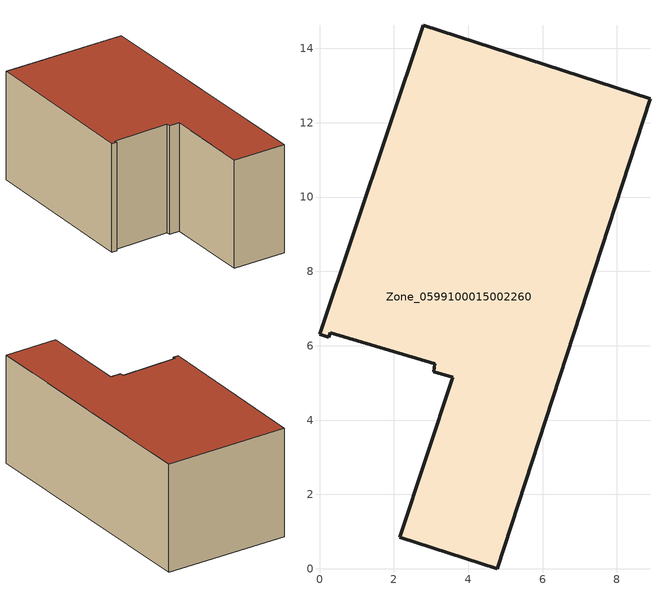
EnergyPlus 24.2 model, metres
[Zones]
Zone_0599100015002260
 floor ground (C_G): 2.16,0.85 3.58,5.15 3.08,5.31 3.1,5.52 0.29,6.35 0.25,6.22 0,6.3 2.8,14.62 8.89,12.65 4.79,0 z0.8
 wall outside (C_F): 3.58,5.15 2.16,0.85 4.79,0 8.89,12.65 2.8,14.62 0,6.3 0.25,6.22 0.29,6.35 3.1,5.52 3.08,5.31 3.58,5.15 z0.8:6.39
 roof outside (C_R): 0.29,6.35 3.1,5.52 3.08,5.31 3.58,5.15 2.16,0.85 4.79,0 8.89,12.65 2.8,14.62 0,6.3 0.25,6.22 z6.39
[BUILDING]
Pand.0599100015002260: North Axis=0; Terrain=City; Loads Convergence Tolerance Value=0.04; Temperature Convergence Tolerance Value=0.4; Solar Distribution=FullExterior; Maximum Number of Warmup Days=25; Minimum Number of Warmup Days=1
[Site:Location]
Rotterdam.The.Hague.AP_ZH_NLD Design_Conditions: Latitude=51.96; Longitude=4.45; Time Zone=1; Elevation=-4.5
[SITE:GROUNDTEMPERATURE:BUILDINGSURFACE]
18, 18, 18, 18, 18, 18, 18, 18, 18, 18, 18, 18
[MATERIAL] Thermal Absorptance=0.9; Solar Absorptance=0.7; Visible Absorptance=0.7
Name | Roughness | Thickness | Conductivity | Density | Specific Heat
G.TI.1965-1974 | MediumSmooth | 0.15 | 0.882353 | 540 | 1210
F.TI.1965-1974 | Rough | 0.3 | 0.697674 | 1920 | 840
R.TI.1965-1974 | MediumRough | 0.2 | 0.232558 | 1500 | 1000
[CONSTRUCTION]
C_G: G.TI.1965-1974
C_F: F.TI.1965-1974
C_R: R.TI.1965-1974
[ZONE]
Zone_0599100015002260: Type=1; Multiplier=1; Ceiling Height=Autocalculate; Volume=Autocalculate; Floor Area=autocalculate; Part of Total Floor Area=Yes
[ZONEINFILTRATION:DESIGNFLOWRATE]
Infil_Zone_0599100015002260: Zone or ZoneList or Space or SpaceList=Zone_0599100015002260; Schedule=AlwaysOn; Design Flow Rate Calculation Method=Flow/Area; Flow Rate per Floor Area=0.003; Constant Term Coefficient=1; Temperature Term Coefficient=0; Velocity Term Coefficient=0; Velocity Squared Term Coefficient=0
[HVACTEMPLATE:ZONE:IDEALLOADSAIRSYSTEM]
Zone_0599100015002260: Maximum Heating Supply Air Temperature=50; Minimum Cooling Supply Air Temperature=13; Maximum Heating Supply Air Humidity Ratio=0.0156; Minimum Cooling Supply Air Humidity Ratio=0.0077; Heating Limit=NoLimit; Cooling Limit=NoLimit; Dehumidification Control Type=ConstantSensibleHeatRatio; Cooling Sensible Heat Ratio=0.7; Dehumidification Setpoint=60; Humidification Control Type=None; Humidification Setpoint=30; Outdoor Air Method=None; Outdoor Air Flow Rate per Person=0.00944; Outdoor Air Flow Rate per Zone Floor Area=0; Outdoor Air Flow Rate per Zone=0; Demand Controlled Ventilation Type=None; Outdoor Air Economizer Type=NoEconomizer; Heat Recovery Type=None; Sensible Heat Recovery Effectiveness=0.7; Latent Heat Recovery Effectiveness=0.65
[ZONECONTROL:THERMOSTAT]
ThermostatControl_Zone_0599100015002260: Zone or ZoneList=Zone_0599100015002260; Control Type Schedule=DualSetpointControlType; Control 1=Thermostat_Zone_0599100015002260; Temperature Difference Between Cutout And Setpoint=0
[THERMOSTATSETPOINT:DUALSETPOINT]
Thermostat_Zone_0599100015002260: Heating Setpoint Temperature Schedule=HeatingSetpoint_Zone_0599100015002260; Cooling Setpoint Temperature Schedule=CoolingSetpoint_Zone_0599100015002260
[SCHEDULE:COMPACT]
HeatingSetpoint_Zone_0599100015002260: Through: 12/31, For: AllDays, Until: 24:00, 21
CoolingSetpoint_Zone_0599100015002260: Through: 12/31, For: AllDays, Until: 24:00, 24
DualSetpointControlType: Through: 12/31, For: AllDays, Until: 24:00, 4
AlwaysOn: Through: 12/31, For: AllDays, Until: 24:00, 1
